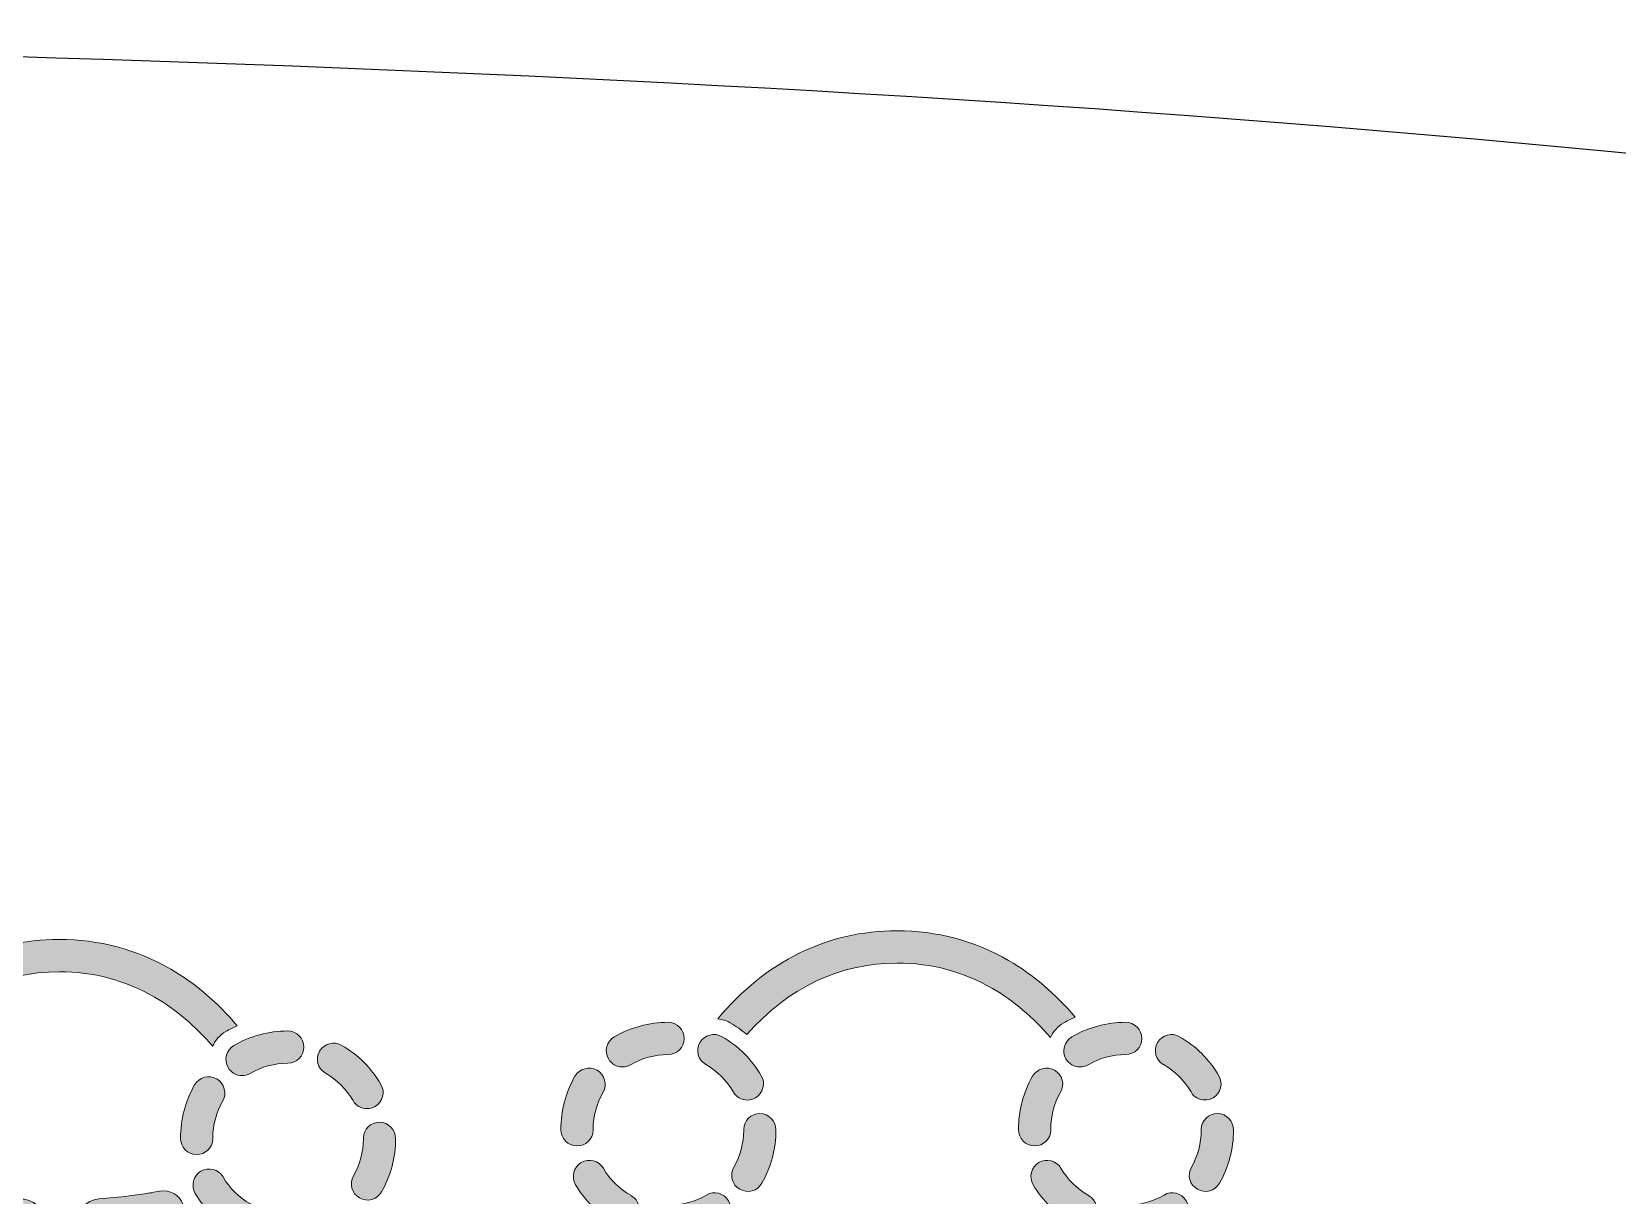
# Model space of a CAD drawing. Header units: millimetres. Extents: x -84 to 819, y -78 to 109.
# Drawn here: x 245.67 to 257.8, y 40.14 to 49.04 of the extents above; entities that cross this region are included whole.
import ezdxf

# ---------------------------------------------------------------- set-up
doc = ezdxf.new("R2010")
doc.units = ezdxf.units.MM
doc.layers.add('Layer 1', color=7, linetype='Continuous')

# ---------------------------------------------------------------- blocks, each defined once
blk = doc.blocks.new('block 2')
at = {"layer": 'Layer 1', "true_color": 0xffffff}
h = blk.add_hatch(color=7, dxfattribs=at)
h.dxf.hatch_style = 2
edge = h.paths.add_edge_path()
edge.add_spline(control_points=[(331.121, -266.217), (331.289, -266.217), (331.459, -266.175), (331.615, -266.085), (332.321, -265.683), (333.124, -265.47), (333.937, -265.47), (333.937, -265.47), (333.954, -265.47), (333.954, -265.47), (334.506, -265.47), (334.945, -265.022), (334.945, -264.47), (334.945, -263.918), (334.489, -263.47), (333.937, -263.47), (332.777, -263.47), (331.631, -263.774), (330.624, -264.348), (330.145, -264.622), (329.978, -265.232), (330.251, -265.712), (330.436, -266.036), (330.773, -266.217), (331.121, -266.217)], knot_values=[0, 0, 0, 0, 1, 1, 1, 2, 2, 2, 3, 3, 3, 4, 4, 4, 5, 5, 5, 6, 6, 6, 7, 7, 7, 8, 8, 8, 8], degree=3, periodic=0)
h = blk.add_hatch(color=7, dxfattribs=at)
h.dxf.hatch_style = 2
edge = h.paths.add_edge_path()
edge.add_spline(control_points=[(336.279, -266.103), (336.988, -266.514), (337.576, -267.105), (337.982, -267.812), (338.167, -268.134), (338.503, -268.314), (338.85, -268.314), (339.019, -268.314), (339.19, -268.271), (339.347, -268.181), (339.826, -267.907), (339.991, -267.295), (339.716, -266.816), (339.137, -265.805), (338.295, -264.96), (337.283, -264.374), (336.804, -264.095), (336.193, -264.258), (335.917, -264.736), (335.639, -265.214), (335.802, -265.826), (336.279, -266.103)], knot_values=[0, 0, 0, 0, 1, 1, 1, 2, 2, 2, 3, 3, 3, 4, 4, 4, 5, 5, 5, 6, 6, 6, 7, 7, 7, 7], degree=3, periodic=0)
h = blk.add_hatch(color=7, dxfattribs=at)
h.dxf.hatch_style = 2
edge = h.paths.add_edge_path()
edge.add_spline(control_points=[(340.833, -267.521), (342.394, -266.972), (343.946, -266.678), (345.476, -266.678), (347.557, -266.678), (349.542, -267.215), (351.376, -268.274), (354.485, -270.069), (356.459, -272.98), (357.225, -276.762), (357.641, -276.692), (358.062, -276.645), (358.486, -276.645), (358.767, -276.645), (359.026, -276.719), (359.27, -276.823), (358.471, -272.247), (356.139, -268.714), (352.376, -266.542), (350.234, -265.305), (347.913, -264.678), (345.476, -264.678), (343.711, -264.678), (341.929, -265.021), (340.145, -265.657), (340.299, -265.872), (340.452, -266.088), (340.584, -266.318), (340.802, -266.697), (340.876, -267.117), (340.833, -267.521)], knot_values=[0, 0, 0, 0, 1, 1, 1, 2, 2, 2, 3, 3, 3, 4, 4, 4, 5, 5, 5, 6, 6, 6, 7, 7, 7, 8, 8, 8, 9, 9, 9, 10, 10, 10, 10], degree=3, periodic=0)
h = blk.add_hatch(color=7, dxfattribs=at)
h.dxf.hatch_style = 2
edge = h.paths.add_edge_path()
edge.add_spline(control_points=[(328.257, -271.105), (328.259, -271.105), (328.261, -271.105), (328.263, -271.105), (328.812, -271.105), (329.26, -270.661), (329.263, -270.111), (329.267, -269.305), (329.484, -268.508), (329.877, -267.827), (329.884, -267.815), (329.906, -267.777), (329.913, -267.765), (330.179, -267.285), (330.001, -266.693), (329.524, -266.422), (329.046, -266.151), (328.432, -266.33), (328.157, -266.806), (327.579, -267.808), (327.269, -268.947), (327.263, -270.099), (327.26, -270.652), (327.705, -271.102), (328.257, -271.105)], knot_values=[0, 0, 0, 0, 1, 1, 1, 2, 2, 2, 3, 3, 3, 4, 4, 4, 5, 5, 5, 6, 6, 6, 7, 7, 7, 8, 8, 8, 8], degree=3, periodic=0)
h = blk.add_hatch(color=7, dxfattribs=at)
h.dxf.hatch_style = 2
edge = h.paths.add_edge_path()
edge.add_spline(control_points=[(339.709, -273.443), (340.289, -272.441), (340.598, -271.302), (340.604, -270.149), (340.607, -269.597), (340.163, -269.146), (339.61, -269.144), (339.608, -269.144), (339.606, -269.144), (339.604, -269.144), (339.055, -269.144), (338.607, -269.587), (338.604, -270.138), (338.6, -270.944), (338.383, -271.741), (338.004, -272.4), (337.992, -272.419), (337.965, -272.464), (337.955, -272.483), (337.688, -272.963), (337.866, -273.556), (338.343, -273.826), (338.821, -274.098), (339.435, -273.919), (339.709, -273.443)], knot_values=[0, 0, 0, 0, 1, 1, 1, 2, 2, 2, 3, 3, 3, 4, 4, 4, 5, 5, 5, 6, 6, 6, 7, 7, 7, 8, 8, 8, 8], degree=3, periodic=0)
h = blk.add_hatch(color=7, dxfattribs=at)
h.dxf.hatch_style = 2
edge = h.paths.add_edge_path()
edge.add_spline(control_points=[(337.212, -275.95), (337.693, -275.679), (337.863, -275.069), (337.592, -274.588), (337.322, -274.107), (336.71, -273.936), (336.23, -274.208), (335.529, -274.603), (334.733, -274.811), (333.928, -274.811), (333.928, -274.811), (333.884, -274.811), (333.884, -274.811), (333.332, -274.811), (332.906, -275.259), (332.906, -275.811), (332.906, -276.363), (333.376, -276.811), (333.928, -276.811), (335.077, -276.811), (336.212, -276.513), (337.212, -275.95)], knot_values=[0, 0, 0, 0, 1, 1, 1, 2, 2, 2, 3, 3, 3, 4, 4, 4, 5, 5, 5, 6, 6, 6, 7, 7, 7, 7], degree=3, periodic=0)
h = blk.add_hatch(color=7, dxfattribs=at)
h.dxf.hatch_style = 2
edge = h.paths.add_edge_path()
edge.add_spline(control_points=[(342.592, -281.261), (343.047, -280.594), (342.875, -279.685), (342.208, -279.23), (341.688, -278.875), (341.174, -278.512), (340.671, -278.133), (340.671, -278.133), (339.927, -277.551), (339.927, -277.551), (339.695, -277.367), (339.451, -277.163), (339.192, -276.937), (338.717, -276.52), (337.995, -276.512), (337.51, -276.941), (336.983, -277.408), (336.935, -278.212), (337.401, -278.738), (337.401, -278.738), (337.416, -278.755), (337.416, -278.755), (337.631, -278.998), (337.868, -279.254), (338.126, -279.521), (338.372, -279.775), (338.626, -280.019), (338.886, -280.257), (339.404, -280.735), (339.945, -281.188), (340.509, -281.608), (340.524, -281.619), (340.546, -281.635), (340.561, -281.646), (341.228, -282.1), (342.137, -281.928), (342.592, -281.261)], knot_values=[0, 0, 0, 0, 1, 1, 1, 2, 2, 2, 3, 3, 3, 4, 4, 4, 5, 5, 5, 6, 6, 6, 7, 7, 7, 8, 8, 8, 9, 9, 9, 10, 10, 10, 11, 11, 11, 12, 12, 12, 12], degree=3, periodic=0)
h = blk.add_hatch(color=7, dxfattribs=at)
h.dxf.hatch_style = 2
edge = h.paths.add_edge_path()
edge.add_spline(control_points=[(349.769, -283.085), (349.175, -282.874), (348.59, -282.638), (348.01, -282.394), (348.01, -282.394), (347.148, -282.008), (347.148, -282.008), (347.148, -282.008), (346.282, -281.596), (346.282, -281.596), (346.282, -281.596), (346.255, -281.583), (346.255, -281.583), (346.232, -281.572), (346.208, -281.562), (346.185, -281.552), (345.434, -281.244), (344.575, -281.604), (344.267, -282.355), (343.959, -283.106), (344.319, -283.965), (345.07, -284.273), (345.07, -284.273), (346.034, -284.668), (346.034, -284.668), (346.363, -284.796), (346.698, -284.906), (347.032, -285.018), (347.702, -285.24), (348.386, -285.419), (349.077, -285.566), (349.701, -285.7), (350.342, -285.354), (350.562, -284.737), (350.8, -284.065), (350.45, -283.328), (349.778, -283.089), (349.778, -283.089), (349.769, -283.085), (349.769, -283.085)], knot_values=[0, 0, 0, 0, 1, 1, 1, 2, 2, 2, 3, 3, 3, 4, 4, 4, 5, 5, 5, 6, 6, 6, 7, 7, 7, 8, 8, 8, 9, 9, 9, 10, 10, 10, 11, 11, 11, 12, 12, 12, 13, 13, 13, 13], degree=3, periodic=0)
at = {"layer": 'Layer 1', "lineweight": 0}
for points, knots in [([(331.121, -266.217), (331.289, -266.217), (331.459, -266.175), (331.615, -266.085), (332.321, -265.683), (333.124, -265.47), (333.937, -265.47), (333.937, -265.47), (333.954, -265.47), (333.954, -265.47), (334.506, -265.47), (334.945, -265.022), (334.945, -264.47), (334.945, -263.918), (334.489, -263.47), (333.937, -263.47), (332.777, -263.47), (331.631, -263.774), (330.624, -264.348), (330.145, -264.622), (329.978, -265.232), (330.251, -265.712), (330.436, -266.036), (330.773, -266.217), (331.121, -266.217)], [0, 0, 0, 0, 1, 1, 1, 2, 2, 2, 3, 3, 3, 4, 4, 4, 5, 5, 5, 6, 6, 6, 7, 7, 7, 8, 8, 8, 8]), ([(336.279, -266.103), (336.988, -266.514), (337.576, -267.105), (337.982, -267.812), (338.167, -268.134), (338.503, -268.314), (338.85, -268.314), (339.019, -268.314), (339.19, -268.271), (339.347, -268.181), (339.826, -267.907), (339.991, -267.295), (339.716, -266.816), (339.137, -265.805), (338.295, -264.96), (337.283, -264.374), (336.804, -264.095), (336.193, -264.258), (335.917, -264.736), (335.639, -265.214), (335.802, -265.826), (336.279, -266.103)], [0, 0, 0, 0, 1, 1, 1, 2, 2, 2, 3, 3, 3, 4, 4, 4, 5, 5, 5, 6, 6, 6, 7, 7, 7, 7]), ([(340.833, -267.521), (342.394, -266.972), (343.946, -266.678), (345.476, -266.678), (347.557, -266.678), (349.542, -267.215), (351.376, -268.274), (354.485, -270.069), (356.459, -272.98), (357.225, -276.762), (357.641, -276.692), (358.062, -276.645), (358.486, -276.645), (358.767, -276.645), (359.026, -276.719), (359.27, -276.823), (358.471, -272.247), (356.139, -268.714), (352.376, -266.542), (350.234, -265.305), (347.913, -264.678), (345.476, -264.678), (343.711, -264.678), (341.929, -265.021), (340.145, -265.657), (340.299, -265.872), (340.452, -266.088), (340.584, -266.318), (340.802, -266.697), (340.876, -267.117), (340.833, -267.521)], [0, 0, 0, 0, 1, 1, 1, 2, 2, 2, 3, 3, 3, 4, 4, 4, 5, 5, 5, 6, 6, 6, 7, 7, 7, 8, 8, 8, 9, 9, 9, 10, 10, 10, 10]), ([(328.257, -271.105), (328.259, -271.105), (328.261, -271.105), (328.263, -271.105), (328.812, -271.105), (329.26, -270.661), (329.263, -270.111), (329.267, -269.305), (329.484, -268.508), (329.877, -267.827), (329.884, -267.815), (329.906, -267.777), (329.913, -267.765), (330.179, -267.285), (330.001, -266.693), (329.524, -266.422), (329.046, -266.151), (328.432, -266.33), (328.157, -266.806), (327.579, -267.808), (327.269, -268.947), (327.263, -270.099), (327.26, -270.652), (327.705, -271.102), (328.257, -271.105)], [0, 0, 0, 0, 1, 1, 1, 2, 2, 2, 3, 3, 3, 4, 4, 4, 5, 5, 5, 6, 6, 6, 7, 7, 7, 8, 8, 8, 8]), ([(339.709, -273.443), (340.289, -272.441), (340.598, -271.302), (340.604, -270.149), (340.607, -269.597), (340.163, -269.146), (339.61, -269.144), (339.608, -269.144), (339.606, -269.144), (339.604, -269.144), (339.055, -269.144), (338.607, -269.587), (338.604, -270.138), (338.6, -270.944), (338.383, -271.741), (338.004, -272.4), (337.992, -272.419), (337.965, -272.464), (337.955, -272.483), (337.688, -272.963), (337.866, -273.556), (338.343, -273.826), (338.821, -274.098), (339.435, -273.919), (339.709, -273.443)], [0, 0, 0, 0, 1, 1, 1, 2, 2, 2, 3, 3, 3, 4, 4, 4, 5, 5, 5, 6, 6, 6, 7, 7, 7, 8, 8, 8, 8]), ([(337.212, -275.95), (337.693, -275.679), (337.863, -275.069), (337.592, -274.588), (337.322, -274.107), (336.71, -273.936), (336.23, -274.208), (335.529, -274.603), (334.733, -274.811), (333.928, -274.811), (333.928, -274.811), (333.884, -274.811), (333.884, -274.811), (333.332, -274.811), (332.906, -275.259), (332.906, -275.811), (332.906, -276.363), (333.376, -276.811), (333.928, -276.811), (335.077, -276.811), (336.212, -276.513), (337.212, -275.95)], [0, 0, 0, 0, 1, 1, 1, 2, 2, 2, 3, 3, 3, 4, 4, 4, 5, 5, 5, 6, 6, 6, 7, 7, 7, 7]), ([(342.592, -281.261), (343.047, -280.594), (342.875, -279.685), (342.208, -279.23), (341.688, -278.875), (341.174, -278.512), (340.671, -278.133), (340.671, -278.133), (339.927, -277.551), (339.927, -277.551), (339.695, -277.367), (339.451, -277.163), (339.192, -276.937), (338.717, -276.52), (337.995, -276.512), (337.51, -276.941), (336.983, -277.408), (336.935, -278.212), (337.401, -278.738), (337.401, -278.738), (337.416, -278.755), (337.416, -278.755), (337.631, -278.998), (337.868, -279.254), (338.126, -279.521), (338.372, -279.775), (338.626, -280.019), (338.886, -280.257), (339.404, -280.735), (339.945, -281.188), (340.509, -281.608), (340.524, -281.619), (340.546, -281.635), (340.561, -281.646), (341.228, -282.1), (342.137, -281.928), (342.592, -281.261)], [0, 0, 0, 0, 1, 1, 1, 2, 2, 2, 3, 3, 3, 4, 4, 4, 5, 5, 5, 6, 6, 6, 7, 7, 7, 8, 8, 8, 9, 9, 9, 10, 10, 10, 11, 11, 11, 12, 12, 12, 12]), ([(349.769, -283.085), (349.175, -282.874), (348.59, -282.638), (348.01, -282.394), (348.01, -282.394), (347.148, -282.008), (347.148, -282.008), (347.148, -282.008), (346.282, -281.596), (346.282, -281.596), (346.282, -281.596), (346.255, -281.583), (346.255, -281.583), (346.232, -281.572), (346.208, -281.562), (346.185, -281.552), (345.434, -281.244), (344.575, -281.604), (344.267, -282.355), (343.959, -283.106), (344.319, -283.965), (345.07, -284.273), (345.07, -284.273), (346.034, -284.668), (346.034, -284.668), (346.363, -284.796), (346.698, -284.906), (347.032, -285.018), (347.702, -285.24), (348.386, -285.419), (349.077, -285.566), (349.701, -285.7), (350.342, -285.354), (350.562, -284.737), (350.8, -284.065), (350.45, -283.328), (349.778, -283.089), (349.778, -283.089), (349.769, -283.085), (349.769, -283.085)], [0, 0, 0, 0, 1, 1, 1, 2, 2, 2, 3, 3, 3, 4, 4, 4, 5, 5, 5, 6, 6, 6, 7, 7, 7, 8, 8, 8, 9, 9, 9, 10, 10, 10, 11, 11, 11, 12, 12, 12, 13, 13, 13, 13])]:
    blk.add_open_spline(points, degree=3, knots=knots, dxfattribs=at)
blk = doc.blocks.new('block 3')
at = {"layer": 'Layer 1', "true_color": 0xffffff}
h = blk.add_hatch(color=7, dxfattribs=at)
h.dxf.hatch_style = 2
edge = h.paths.add_edge_path()
edge.add_spline(control_points=[(460.197, -266.932), (460.365, -266.932), (460.535, -266.89), (460.691, -266.8), (461.397, -266.398), (462.2, -266.185), (463.014, -266.185), (463.014, -266.185), (463.03, -266.185), (463.03, -266.185), (463.582, -266.185), (464.021, -265.737), (464.021, -265.185), (464.021, -264.633), (463.566, -264.185), (463.014, -264.185), (461.854, -264.185), (460.708, -264.489), (459.701, -265.063), (459.221, -265.336), (459.055, -265.947), (459.328, -266.427), (459.512, -266.75), (459.85, -266.932), (460.197, -266.932)], knot_values=[0, 0, 0, 0, 1, 1, 1, 2, 2, 2, 3, 3, 3, 4, 4, 4, 5, 5, 5, 6, 6, 6, 7, 7, 7, 8, 8, 8, 8], degree=3, periodic=0)
h = blk.add_hatch(color=7, dxfattribs=at)
h.dxf.hatch_style = 2
edge = h.paths.add_edge_path()
edge.add_spline(control_points=[(465.355, -266.818), (466.064, -267.229), (466.652, -267.82), (467.059, -268.526), (467.243, -268.849), (467.58, -269.029), (467.927, -269.029), (468.096, -269.029), (468.267, -268.986), (468.424, -268.896), (468.902, -268.622), (469.068, -268.01), (468.793, -267.531), (468.213, -266.52), (467.371, -265.675), (466.359, -265.088), (465.881, -264.81), (465.27, -264.973), (464.993, -265.451), (464.716, -265.929), (464.879, -266.541), (465.355, -266.818)], knot_values=[0, 0, 0, 0, 1, 1, 1, 2, 2, 2, 3, 3, 3, 4, 4, 4, 5, 5, 5, 6, 6, 6, 7, 7, 7, 7], degree=3, periodic=0)
h = blk.add_hatch(color=7, dxfattribs=at)
h.dxf.hatch_style = 2
edge = h.paths.add_edge_path()
edge.add_spline(control_points=[(469.91, -268.236), (471.471, -267.687), (473.023, -267.393), (474.553, -267.393), (476.634, -267.393), (478.619, -267.93), (480.453, -268.989), (483.562, -270.784), (485.536, -273.695), (486.301, -277.477), (486.718, -277.407), (487.139, -277.359), (487.562, -277.359), (487.844, -277.359), (488.104, -277.434), (488.346, -277.538), (487.547, -272.961), (485.215, -269.429), (481.453, -267.256), (479.311, -266.02), (476.989, -265.393), (474.553, -265.393), (472.788, -265.393), (471.006, -265.736), (469.221, -266.372), (469.376, -266.586), (469.528, -266.803), (469.66, -267.033), (469.879, -267.412), (469.953, -267.832), (469.91, -268.236)], knot_values=[0, 0, 0, 0, 1, 1, 1, 2, 2, 2, 3, 3, 3, 4, 4, 4, 5, 5, 5, 6, 6, 6, 7, 7, 7, 8, 8, 8, 9, 9, 9, 10, 10, 10, 10], degree=3, periodic=0)
h = blk.add_hatch(color=7, dxfattribs=at)
h.dxf.hatch_style = 2
edge = h.paths.add_edge_path()
edge.add_spline(control_points=[(457.334, -271.82), (457.336, -271.82), (457.338, -271.82), (457.34, -271.82), (457.889, -271.82), (458.336, -271.376), (458.34, -270.826), (458.344, -270.02), (458.561, -269.223), (458.953, -268.542), (458.961, -268.53), (458.982, -268.492), (458.989, -268.48), (459.256, -268), (459.078, -267.408), (458.601, -267.137), (458.123, -266.866), (457.509, -267.045), (457.234, -267.521), (456.655, -268.523), (456.346, -269.662), (456.34, -270.814), (456.336, -271.367), (456.781, -271.817), (457.334, -271.82)], knot_values=[0, 0, 0, 0, 1, 1, 1, 2, 2, 2, 3, 3, 3, 4, 4, 4, 5, 5, 5, 6, 6, 6, 7, 7, 7, 8, 8, 8, 8], degree=3, periodic=0)
h = blk.add_hatch(color=7, dxfattribs=at)
h.dxf.hatch_style = 2
edge = h.paths.add_edge_path()
edge.add_spline(control_points=[(468.786, -274.158), (469.365, -273.156), (469.675, -272.017), (469.682, -270.864), (469.684, -270.312), (469.239, -269.861), (468.688, -269.858), (468.686, -269.858), (468.684, -269.858), (468.682, -269.858), (468.131, -269.858), (467.684, -270.302), (467.682, -270.853), (467.677, -271.659), (467.46, -272.456), (467.081, -273.115), (467.068, -273.134), (467.042, -273.179), (467.031, -273.198), (466.765, -273.678), (466.942, -274.271), (467.42, -274.541), (467.898, -274.812), (468.512, -274.634), (468.786, -274.158)], knot_values=[0, 0, 0, 0, 1, 1, 1, 2, 2, 2, 3, 3, 3, 4, 4, 4, 5, 5, 5, 6, 6, 6, 7, 7, 7, 8, 8, 8, 8], degree=3, periodic=0)
h = blk.add_hatch(color=7, dxfattribs=at)
h.dxf.hatch_style = 2
edge = h.paths.add_edge_path()
edge.add_spline(control_points=[(460.136, -276.742), (460.479, -276.742), (460.812, -276.566), (460.998, -276.249), (461.279, -275.773), (461.119, -275.16), (460.644, -274.88), (459.938, -274.464), (459.352, -273.871), (458.949, -273.163), (458.677, -272.682), (458.067, -272.513), (457.586, -272.786), (457.105, -273.058), (456.938, -273.668), (457.21, -274.149), (457.784, -275.162), (458.621, -276.011), (459.63, -276.604), (459.789, -276.698), (459.963, -276.742), (460.136, -276.742)], knot_values=[0, 0, 0, 0, 1, 1, 1, 2, 2, 2, 3, 3, 3, 4, 4, 4, 5, 5, 5, 6, 6, 6, 7, 7, 7, 7], degree=3, periodic=0)
h = blk.add_hatch(color=7, dxfattribs=at)
h.dxf.hatch_style = 2
edge = h.paths.add_edge_path()
edge.add_spline(control_points=[(466.289, -276.665), (466.77, -276.394), (466.939, -275.784), (466.669, -275.303), (466.398, -274.822), (465.787, -274.651), (465.307, -274.922), (464.605, -275.317), (463.811, -275.526), (463.005, -275.526), (463.005, -275.526), (462.961, -275.526), (462.961, -275.526), (462.408, -275.526), (461.982, -275.974), (461.982, -276.526), (461.982, -277.078), (462.453, -277.526), (463.005, -277.526), (464.153, -277.526), (465.289, -277.228), (466.289, -276.665)], knot_values=[0, 0, 0, 0, 1, 1, 1, 2, 2, 2, 3, 3, 3, 4, 4, 4, 5, 5, 5, 6, 6, 6, 7, 7, 7, 7], degree=3, periodic=0)
h = blk.add_hatch(color=7, dxfattribs=at)
h.dxf.hatch_style = 2
edge = h.paths.add_edge_path()
edge.add_spline(control_points=[(487.578, -280.358), (488.13, -280.358), (488.569, -279.911), (488.569, -279.358), (488.569, -278.806), (488.113, -278.358), (487.561, -278.358), (486.4, -278.358), (485.256, -278.662), (484.248, -279.236), (483.769, -279.51), (483.602, -280.121), (483.875, -280.601), (484.06, -280.924), (484.396, -281.105), (484.744, -281.105), (484.912, -281.105), (485.083, -281.063), (485.239, -280.974), (485.945, -280.571), (486.748, -280.358), (487.561, -280.358), (487.561, -280.358), (487.578, -280.358), (487.578, -280.358)], knot_values=[0, 0, 0, 0, 1, 1, 1, 2, 2, 2, 3, 3, 3, 4, 4, 4, 5, 5, 5, 6, 6, 6, 7, 7, 7, 8, 8, 8, 8], degree=3, periodic=0)
h = blk.add_hatch(color=7, dxfattribs=at)
h.dxf.hatch_style = 2
edge = h.paths.add_edge_path()
edge.add_spline(control_points=[(489.903, -280.991), (490.611, -281.402), (491.2, -281.993), (491.605, -282.7), (491.791, -283.022), (492.127, -283.202), (492.475, -283.202), (492.643, -283.202), (492.814, -283.16), (492.971, -283.069), (493.449, -282.795), (493.615, -282.184), (493.34, -281.705), (492.761, -280.693), (491.919, -279.849), (490.907, -279.262), (490.428, -278.983), (489.817, -279.146), (489.541, -279.625), (489.264, -280.102), (489.426, -280.714), (489.903, -280.991)], knot_values=[0, 0, 0, 0, 1, 1, 1, 2, 2, 2, 3, 3, 3, 4, 4, 4, 5, 5, 5, 6, 6, 6, 7, 7, 7, 7], degree=3, periodic=0)
h = blk.add_hatch(color=7, dxfattribs=at)
h.dxf.hatch_style = 2
edge = h.paths.add_edge_path()
edge.add_spline(control_points=[(481.887, -285.993), (482.437, -285.993), (482.884, -285.549), (482.887, -284.999), (482.891, -284.193), (483.107, -283.396), (483.501, -282.715), (483.508, -282.704), (483.53, -282.665), (483.537, -282.653), (483.803, -282.173), (483.625, -281.581), (483.148, -281.311), (482.67, -281.04), (482.057, -281.218), (481.781, -281.694), (481.203, -282.696), (480.893, -283.835), (480.887, -284.987), (480.884, -285.54), (481.328, -285.99), (481.881, -285.993), (481.883, -285.993), (481.885, -285.993), (481.887, -285.993)], knot_values=[0, 0, 0, 0, 1, 1, 1, 2, 2, 2, 3, 3, 3, 4, 4, 4, 5, 5, 5, 6, 6, 6, 7, 7, 7, 8, 8, 8, 8], degree=3, periodic=0)
h = blk.add_hatch(color=7, dxfattribs=at)
h.dxf.hatch_style = 2
edge = h.paths.add_edge_path()
edge.add_spline(control_points=[(493.234, -284.032), (493.232, -284.032), (493.23, -284.032), (493.229, -284.032), (492.679, -284.032), (492.231, -284.476), (492.229, -285.026), (492.225, -285.833), (492.008, -286.629), (491.629, -287.288), (491.616, -287.307), (491.59, -287.352), (491.578, -287.372), (491.312, -287.852), (491.49, -288.444), (491.967, -288.714), (492.445, -288.986), (493.059, -288.808), (493.334, -288.332), (493.912, -287.33), (494.223, -286.19), (494.229, -285.038), (494.231, -284.485), (493.787, -284.035), (493.234, -284.032)], knot_values=[0, 0, 0, 0, 1, 1, 1, 2, 2, 2, 3, 3, 3, 4, 4, 4, 5, 5, 5, 6, 6, 6, 7, 7, 7, 8, 8, 8, 8], degree=3, periodic=0)
h = blk.add_hatch(color=7, dxfattribs=at)
h.dxf.hatch_style = 2
edge = h.paths.add_edge_path()
edge.add_spline(control_points=[(484.178, -290.777), (484.336, -290.871), (484.511, -290.916), (484.684, -290.916), (485.025, -290.916), (485.359, -290.739), (485.546, -290.422), (485.826, -289.946), (485.667, -289.333), (485.191, -289.054), (484.484, -288.638), (483.898, -288.044), (483.496, -287.336), (483.225, -286.855), (482.615, -286.687), (482.134, -286.959), (481.653, -287.231), (481.484, -287.842), (481.758, -288.322), (482.332, -289.335), (483.168, -290.184), (484.178, -290.777)], knot_values=[0, 0, 0, 0, 1, 1, 1, 2, 2, 2, 3, 3, 3, 4, 4, 4, 5, 5, 5, 6, 6, 6, 7, 7, 7, 7], degree=3, periodic=0)
h = blk.add_hatch(color=7, dxfattribs=at)
h.dxf.hatch_style = 2
edge = h.paths.add_edge_path()
edge.add_spline(control_points=[(489.854, -289.096), (489.153, -289.491), (488.357, -289.699), (487.553, -289.699), (487.553, -289.699), (487.508, -289.699), (487.508, -289.699), (486.955, -289.699), (486.529, -290.147), (486.529, -290.699), (486.529, -291.251), (487, -291.699), (487.553, -291.699), (488.701, -291.699), (489.836, -291.401), (490.836, -290.838), (491.317, -290.567), (491.487, -289.957), (491.217, -289.476), (490.945, -288.996), (490.334, -288.824), (489.854, -289.096)], knot_values=[0, 0, 0, 0, 1, 1, 1, 2, 2, 2, 3, 3, 3, 4, 4, 4, 5, 5, 5, 6, 6, 6, 7, 7, 7, 7], degree=3, periodic=0)
at = {"layer": 'Layer 1', "lineweight": 0}
for points, knots in [([(460.197, -266.932), (460.365, -266.932), (460.535, -266.89), (460.691, -266.8), (461.397, -266.398), (462.2, -266.185), (463.014, -266.185), (463.014, -266.185), (463.03, -266.185), (463.03, -266.185), (463.582, -266.185), (464.021, -265.737), (464.021, -265.185), (464.021, -264.633), (463.566, -264.185), (463.014, -264.185), (461.854, -264.185), (460.708, -264.489), (459.701, -265.063), (459.221, -265.336), (459.055, -265.947), (459.328, -266.427), (459.512, -266.75), (459.85, -266.932), (460.197, -266.932)], [0, 0, 0, 0, 1, 1, 1, 2, 2, 2, 3, 3, 3, 4, 4, 4, 5, 5, 5, 6, 6, 6, 7, 7, 7, 8, 8, 8, 8]), ([(465.355, -266.818), (466.064, -267.229), (466.652, -267.82), (467.059, -268.526), (467.243, -268.849), (467.58, -269.029), (467.927, -269.029), (468.096, -269.029), (468.267, -268.986), (468.424, -268.896), (468.902, -268.622), (469.068, -268.01), (468.793, -267.531), (468.213, -266.52), (467.371, -265.675), (466.359, -265.088), (465.881, -264.81), (465.27, -264.973), (464.993, -265.451), (464.716, -265.929), (464.879, -266.541), (465.355, -266.818)], [0, 0, 0, 0, 1, 1, 1, 2, 2, 2, 3, 3, 3, 4, 4, 4, 5, 5, 5, 6, 6, 6, 7, 7, 7, 7]), ([(469.91, -268.236), (471.471, -267.687), (473.023, -267.393), (474.553, -267.393), (476.634, -267.393), (478.619, -267.93), (480.453, -268.989), (483.562, -270.784), (485.536, -273.695), (486.301, -277.477), (486.718, -277.407), (487.139, -277.359), (487.562, -277.359), (487.844, -277.359), (488.104, -277.434), (488.346, -277.538), (487.547, -272.961), (485.215, -269.429), (481.453, -267.256), (479.311, -266.02), (476.989, -265.393), (474.553, -265.393), (472.788, -265.393), (471.006, -265.736), (469.221, -266.372), (469.376, -266.586), (469.528, -266.803), (469.66, -267.033), (469.879, -267.412), (469.953, -267.832), (469.91, -268.236)], [0, 0, 0, 0, 1, 1, 1, 2, 2, 2, 3, 3, 3, 4, 4, 4, 5, 5, 5, 6, 6, 6, 7, 7, 7, 8, 8, 8, 9, 9, 9, 10, 10, 10, 10]), ([(457.334, -271.82), (457.336, -271.82), (457.338, -271.82), (457.34, -271.82), (457.889, -271.82), (458.336, -271.376), (458.34, -270.826), (458.344, -270.02), (458.561, -269.223), (458.953, -268.542), (458.961, -268.53), (458.982, -268.492), (458.989, -268.48), (459.256, -268), (459.078, -267.408), (458.601, -267.137), (458.123, -266.866), (457.509, -267.045), (457.234, -267.521), (456.655, -268.523), (456.346, -269.662), (456.34, -270.814), (456.336, -271.367), (456.781, -271.817), (457.334, -271.82)], [0, 0, 0, 0, 1, 1, 1, 2, 2, 2, 3, 3, 3, 4, 4, 4, 5, 5, 5, 6, 6, 6, 7, 7, 7, 8, 8, 8, 8]), ([(468.786, -274.158), (469.365, -273.156), (469.675, -272.017), (469.682, -270.864), (469.684, -270.312), (469.239, -269.861), (468.688, -269.858), (468.686, -269.858), (468.684, -269.858), (468.682, -269.858), (468.131, -269.858), (467.684, -270.302), (467.682, -270.853), (467.677, -271.659), (467.46, -272.456), (467.081, -273.115), (467.068, -273.134), (467.042, -273.179), (467.031, -273.198), (466.765, -273.678), (466.942, -274.271), (467.42, -274.541), (467.898, -274.812), (468.512, -274.634), (468.786, -274.158)], [0, 0, 0, 0, 1, 1, 1, 2, 2, 2, 3, 3, 3, 4, 4, 4, 5, 5, 5, 6, 6, 6, 7, 7, 7, 8, 8, 8, 8]), ([(460.136, -276.742), (460.479, -276.742), (460.812, -276.566), (460.998, -276.249), (461.279, -275.773), (461.119, -275.16), (460.644, -274.88), (459.938, -274.464), (459.352, -273.871), (458.949, -273.163), (458.677, -272.682), (458.067, -272.513), (457.586, -272.786), (457.105, -273.058), (456.938, -273.668), (457.21, -274.149), (457.784, -275.162), (458.621, -276.011), (459.63, -276.604), (459.789, -276.698), (459.963, -276.742), (460.136, -276.742)], [0, 0, 0, 0, 1, 1, 1, 2, 2, 2, 3, 3, 3, 4, 4, 4, 5, 5, 5, 6, 6, 6, 7, 7, 7, 7]), ([(466.289, -276.665), (466.77, -276.394), (466.939, -275.784), (466.669, -275.303), (466.398, -274.822), (465.787, -274.651), (465.307, -274.922), (464.605, -275.317), (463.811, -275.526), (463.005, -275.526), (463.005, -275.526), (462.961, -275.526), (462.961, -275.526), (462.408, -275.526), (461.982, -275.974), (461.982, -276.526), (461.982, -277.078), (462.453, -277.526), (463.005, -277.526), (464.153, -277.526), (465.289, -277.228), (466.289, -276.665)], [0, 0, 0, 0, 1, 1, 1, 2, 2, 2, 3, 3, 3, 4, 4, 4, 5, 5, 5, 6, 6, 6, 7, 7, 7, 7]), ([(487.578, -280.358), (488.13, -280.358), (488.569, -279.911), (488.569, -279.358), (488.569, -278.806), (488.113, -278.358), (487.561, -278.358), (486.4, -278.358), (485.256, -278.662), (484.248, -279.236), (483.769, -279.51), (483.602, -280.121), (483.875, -280.601), (484.06, -280.924), (484.396, -281.105), (484.744, -281.105), (484.912, -281.105), (485.083, -281.063), (485.239, -280.974), (485.945, -280.571), (486.748, -280.358), (487.561, -280.358), (487.561, -280.358), (487.578, -280.358), (487.578, -280.358)], [0, 0, 0, 0, 1, 1, 1, 2, 2, 2, 3, 3, 3, 4, 4, 4, 5, 5, 5, 6, 6, 6, 7, 7, 7, 8, 8, 8, 8]), ([(489.903, -280.991), (490.611, -281.402), (491.2, -281.993), (491.605, -282.7), (491.791, -283.022), (492.127, -283.202), (492.475, -283.202), (492.643, -283.202), (492.814, -283.16), (492.971, -283.069), (493.449, -282.795), (493.615, -282.184), (493.34, -281.705), (492.761, -280.693), (491.919, -279.849), (490.907, -279.262), (490.428, -278.983), (489.817, -279.146), (489.541, -279.625), (489.264, -280.102), (489.426, -280.714), (489.903, -280.991)], [0, 0, 0, 0, 1, 1, 1, 2, 2, 2, 3, 3, 3, 4, 4, 4, 5, 5, 5, 6, 6, 6, 7, 7, 7, 7]), ([(481.887, -285.993), (482.437, -285.993), (482.884, -285.549), (482.887, -284.999), (482.891, -284.193), (483.107, -283.396), (483.501, -282.715), (483.508, -282.704), (483.53, -282.665), (483.537, -282.653), (483.803, -282.173), (483.625, -281.581), (483.148, -281.311), (482.67, -281.04), (482.057, -281.218), (481.781, -281.694), (481.203, -282.696), (480.893, -283.835), (480.887, -284.987), (480.884, -285.54), (481.328, -285.99), (481.881, -285.993), (481.883, -285.993), (481.885, -285.993), (481.887, -285.993)], [0, 0, 0, 0, 1, 1, 1, 2, 2, 2, 3, 3, 3, 4, 4, 4, 5, 5, 5, 6, 6, 6, 7, 7, 7, 8, 8, 8, 8]), ([(493.234, -284.032), (493.232, -284.032), (493.23, -284.032), (493.229, -284.032), (492.679, -284.032), (492.231, -284.476), (492.229, -285.026), (492.225, -285.833), (492.008, -286.629), (491.629, -287.288), (491.616, -287.307), (491.59, -287.352), (491.578, -287.372), (491.312, -287.852), (491.49, -288.444), (491.967, -288.714), (492.445, -288.986), (493.059, -288.808), (493.334, -288.332), (493.912, -287.33), (494.223, -286.19), (494.229, -285.038), (494.231, -284.485), (493.787, -284.035), (493.234, -284.032)], [0, 0, 0, 0, 1, 1, 1, 2, 2, 2, 3, 3, 3, 4, 4, 4, 5, 5, 5, 6, 6, 6, 7, 7, 7, 8, 8, 8, 8]), ([(484.178, -290.777), (484.336, -290.871), (484.511, -290.916), (484.684, -290.916), (485.025, -290.916), (485.359, -290.739), (485.546, -290.422), (485.826, -289.946), (485.667, -289.333), (485.191, -289.054), (484.484, -288.638), (483.898, -288.044), (483.496, -287.336), (483.225, -286.855), (482.615, -286.687), (482.134, -286.959), (481.653, -287.231), (481.484, -287.842), (481.758, -288.322), (482.332, -289.335), (483.168, -290.184), (484.178, -290.777)], [0, 0, 0, 0, 1, 1, 1, 2, 2, 2, 3, 3, 3, 4, 4, 4, 5, 5, 5, 6, 6, 6, 7, 7, 7, 7]), ([(489.854, -289.096), (489.153, -289.491), (488.357, -289.699), (487.553, -289.699), (487.553, -289.699), (487.508, -289.699), (487.508, -289.699), (486.955, -289.699), (486.529, -290.147), (486.529, -290.699), (486.529, -291.251), (487, -291.699), (487.553, -291.699), (488.701, -291.699), (489.836, -291.401), (490.836, -290.838), (491.317, -290.567), (491.487, -289.957), (491.217, -289.476), (490.945, -288.996), (490.334, -288.824), (489.854, -289.096)], [0, 0, 0, 0, 1, 1, 1, 2, 2, 2, 3, 3, 3, 4, 4, 4, 5, 5, 5, 6, 6, 6, 7, 7, 7, 7])]:
    blk.add_open_spline(points, degree=3, knots=knots, dxfattribs=at)

msp = doc.modelspace()

# ---------------------------------------------------------------- linework, layer by layer
at = {"end_tangent": (-1, 0)}
msp.add_spline([(233.505, 49.036), (279.249, 43.707), (304.633, 26.469), (313.485, 0), (300.193, -42.367), (270.186, -70.848), (256.758, -62.05), (233.505, -37.184)], degree=3, dxfattribs=at)

# ---------------------------------------------------------------- block references
at = {"layer": 'Layer 1', "color": 250, "rotation": 330.0000000000001}
for name, p, xscale, yscale, zscale in [('block 2', (300.016, 48.84), -0.1234723143307466, 0.1234723143307466, 0.1234723143307466), ('block 3', (320.273, 41.014), -0.1234751053893978, 0.1234751053893978, 0.1234751053893978)]:
    msp.add_blockref(name, p, dxfattribs=dict(at, xscale=xscale, yscale=yscale, zscale=zscale))

doc.saveas('drawing.dxf')
